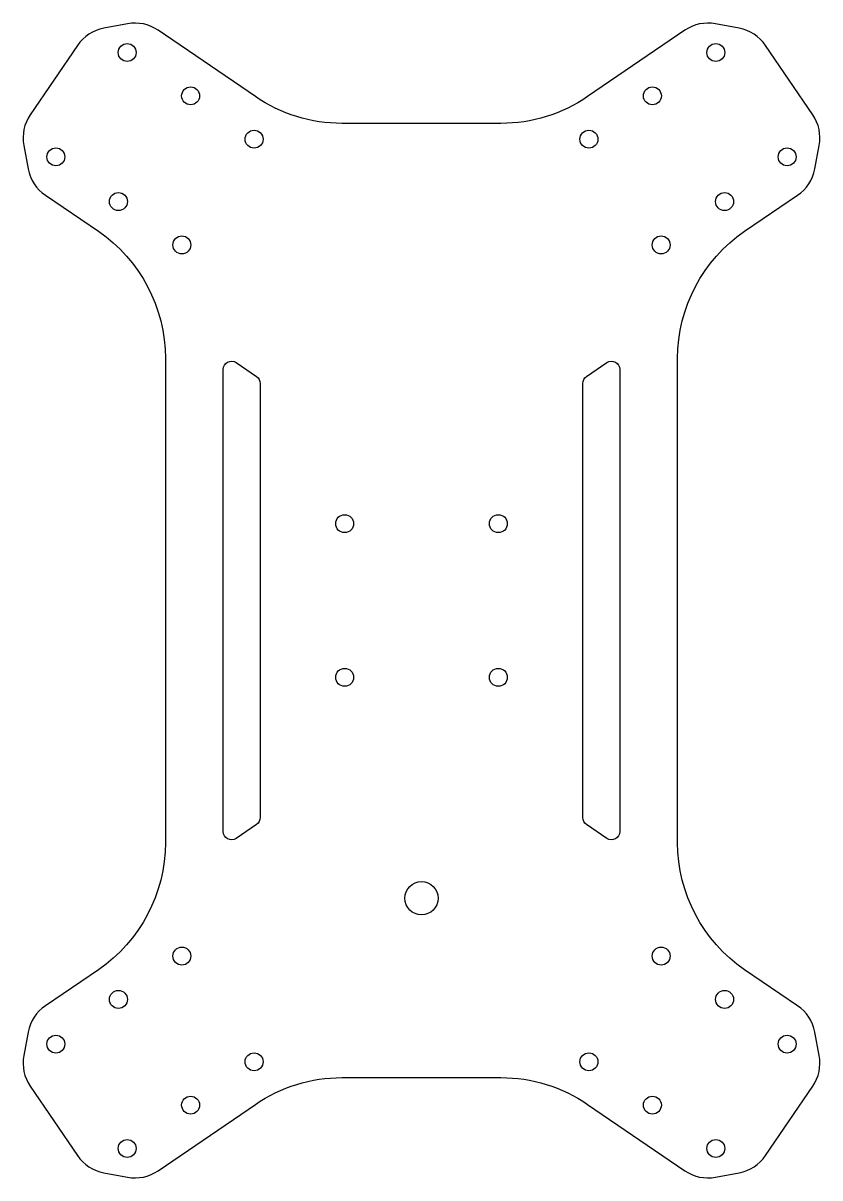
# Model space of a CAD drawing. Header units: millimetres. Extents: x -78 to 78, y -113 to 113.
import ezdxf

# ---------------------------------------------------------------- set-up
doc = ezdxf.new("R2010")
doc.units = ezdxf.units.MM
doc.layers.get('0').update_dxf_attribs({"linetype": 'CONTINUOUS'})

msp = doc.modelspace()

# ---------------------------------------------------------------- linework, layer by layer
for points in [[(50, -47.3), (50, 47.3, -0.247819), (63.08, 72.08), (73.41, 79.13, 0.198912), (76.76, 84.25), (77.63, 88.86, 0.198912), (76.37, 94.85), (67.14, 108.37, 0.198912), (62.02, 111.72), (57.41, 112.59, 0.198912), (51.42, 111.33), (32.43, 98.37, -0.150905), (15.51, 93.14), (-15.51, 93.14, -0.150905), (-32.43, 98.37), (-51.42, 111.33, 0.198912), (-57.41, 112.59), (-62.02, 111.72, 0.198912), (-67.14, 108.37), (-76.37, 94.85, 0.198912), (-77.63, 88.86), (-76.76, 84.25, 0.198912), (-73.41, 79.13), (-63.08, 72.08, -0.247819), (-50, 47.3), (-50, -47.3, -0.247819), (-63.08, -72.08), (-73.41, -79.13, 0.198912), (-76.76, -84.25), (-77.63, -88.86, 0.198912), (-76.37, -94.85), (-67.14, -108.37, 0.198912), (-62.02, -111.72), (-57.41, -112.59, 0.198912), (-51.42, -111.33), (-32.43, -98.37, -0.150905), (-15.51, -93.14), (15.51, -93.14, -0.150905), (32.43, -98.37), (51.42, -111.33, 0.198912), (57.41, -112.59), (62.02, -111.72, 0.198912), (67.14, -108.37), (76.37, -94.85, 0.198912), (77.63, -88.86), (76.76, -84.25, 0.198912), (73.41, -79.13), (63.08, -72.08, -0.247819)], [(-32.19, -43.72), (-36.19, -46.45, -0.602797), (-38.69, -45.13), (-38.69, 45.13, -0.602797), (-36.19, 46.45), (-32.19, 43.72, -0.247819), (-31.49, 42.39), (-31.49, -42.39, -0.247819)], [(31.49, -42.39), (31.49, 42.39, -0.247819), (32.19, 43.72), (36.19, 46.45, -0.602797), (38.69, 45.13), (38.69, -45.13, -0.602797), (36.19, -46.45), (32.19, -43.72, -0.247819)]]:
    msp.add_lwpolyline(points, format="xyb", close=True)
for centre, radius in [((-57.45, 106.98), 1.75), ((57.45, 106.98), 1.75), ((-45.07, 98.52), 1.75), ((45.07, 98.52), 1.75), ((-32.68, 90.06), 1.75), ((32.68, 90.06), 1.75), ((-71.37, 86.61), 1.75), ((71.37, 86.61), 1.75), ((-59.16, 77.88), 1.75), ((59.16, 77.88), 1.75), ((-46.78, 69.42), 1.75), ((46.78, 69.42), 1.75), ((-15, 15), 1.75), ((15, 15), 1.75), ((-15, -15), 1.75), ((15, -15), 1.75), ((0, -58.14), 3.25), ((-46.78, -69.42), 1.75), ((46.78, -69.42), 1.75), ((-59.16, -77.88), 1.75), ((59.16, -77.88), 1.75), ((-71.37, -86.61), 1.75), ((71.37, -86.61), 1.75), ((-32.68, -90.06), 1.75), ((32.68, -90.06), 1.75), ((-45.07, -98.52), 1.75), ((45.07, -98.52), 1.75), ((-57.45, -106.98), 1.75), ((57.45, -106.98), 1.75)]:
    msp.add_circle(centre, radius)

doc.saveas('drawing.dxf')
